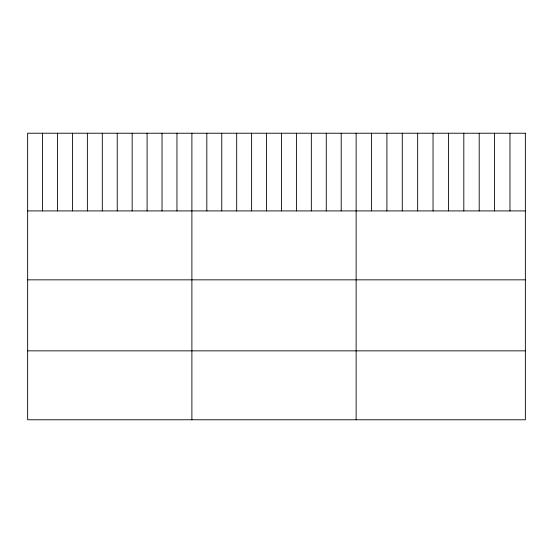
<?xml version="1.0" encoding="UTF-8"?>
<svg xmlns="http://www.w3.org/2000/svg" width="553" height="553" viewBox="0 0 553 553"><rect width="100%" height="100%" fill="white"/><g stroke="black" fill="none" stroke-linecap="round" stroke-linejoin="round"><path stroke-width="0.83" d="M27.65 210.914L525.35 210.914M27.65 279.839L525.35 279.839M27.65 350.851L525.35 350.851M509.97 133.225L509.97 210.914M494.582 133.225L494.582 210.914M479.202 133.225L479.202 210.914M463.815 133.225L463.815 210.914M448.435 133.225L448.435 210.914M433.047 133.225L433.047 210.914M417.667 133.225L417.667 210.914M402.28 133.225L402.28 210.914M386.9 133.225L386.9 210.914M371.512 133.225L371.512 210.914M356.132 133.225L356.132 419.775M341.201 133.225L341.201 210.914M326.27 133.225L326.27 210.914M311.339 133.225L311.339 210.914M296.408 133.225L296.408 210.914M281.477 133.225L281.477 210.914M266.546 133.225L266.546 210.914M251.615 133.225L251.615 210.914M236.684 133.225L236.684 210.914M221.753 133.225L221.753 210.914M206.822 133.225L206.822 210.914M191.891 133.225L191.891 419.775M176.96 133.225L176.96 210.914M162.029 133.225L162.029 210.914M147.098 133.225L147.098 210.914M132.167 133.225L132.167 210.914M117.236 133.225L117.236 210.914M102.305 133.225L102.305 210.914M87.374 133.225L87.374 210.914M72.443 133.225L72.443 210.914M57.512 133.225L57.512 210.914M42.581 133.225L42.581 210.914M525.35 133.225L27.65 133.225L27.65 419.775L525.35 419.775L525.35 133.225"/></g></svg>
